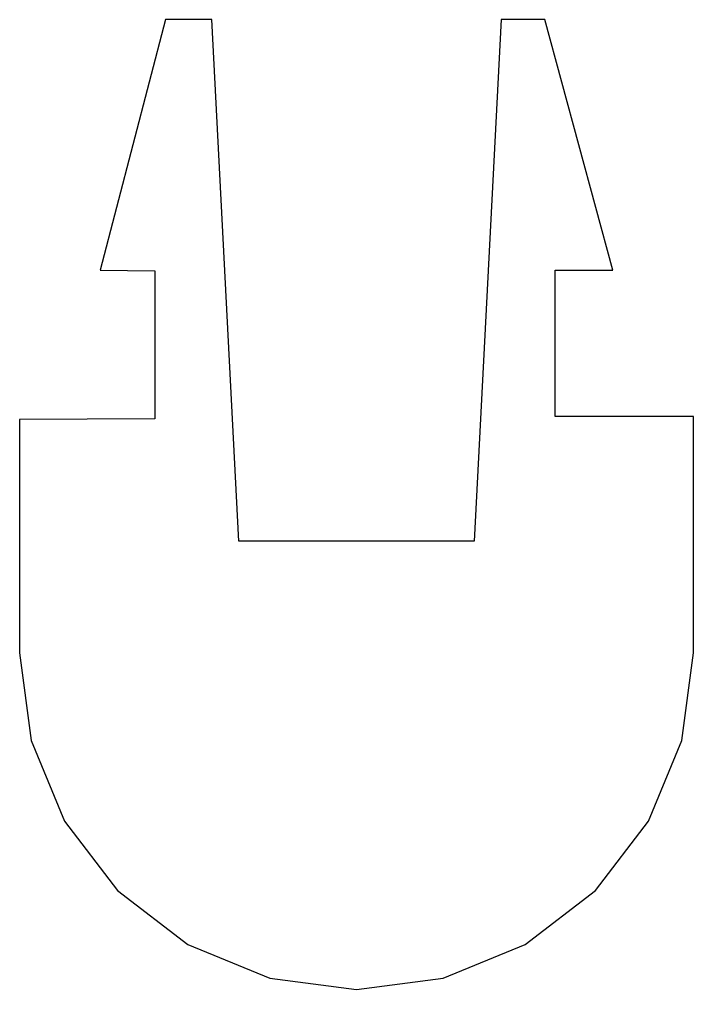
# Model space of a CAD drawing. Extents: x -5 to 5, y -4.9 to 9.3.
import ezdxf

# ---------------------------------------------------------------- set-up
doc = ezdxf.new("R2010")
doc.units = 0
doc.layers.add('Layer_1', color=7, linetype='CONTINUOUS')

msp = doc.modelspace()

# ---------------------------------------------------------------- linework, layer by layer
at = {"layer": 'Layer_1', "color": 5}
msp.add_lwpolyline([(1.728573, 1.64381), (-1.729694, 1.64381), (-2.123683, 9.31329), (-2.807099, 9.31329), (-3.767144, 5.62802), (-2.962952, 5.61622), (-2.962952, 3.44285), (-4.950772, 3.43105), (-4.950772, 0.00499), (-4.779406, -1.2867), (-4.287521, -2.4703), (-3.50844, -3.48808), (-2.475485, -4.28233), (-1.271164, -4.77977), (-0.000198, -4.94559), (1.270768, -4.77977), (2.475091, -4.28233), (3.508046, -3.48808), (4.287127, -2.4703), (4.779011, -1.2867), (4.950378, 0.00499), (4.950378, 3.4783), (2.918359, 3.4783), (2.918359, 5.62804), (3.762828, 5.62804), (2.764457, 9.31329), (2.123287, 9.31329)], close=True, dxfattribs=at)

doc.saveas('drawing.dxf')
